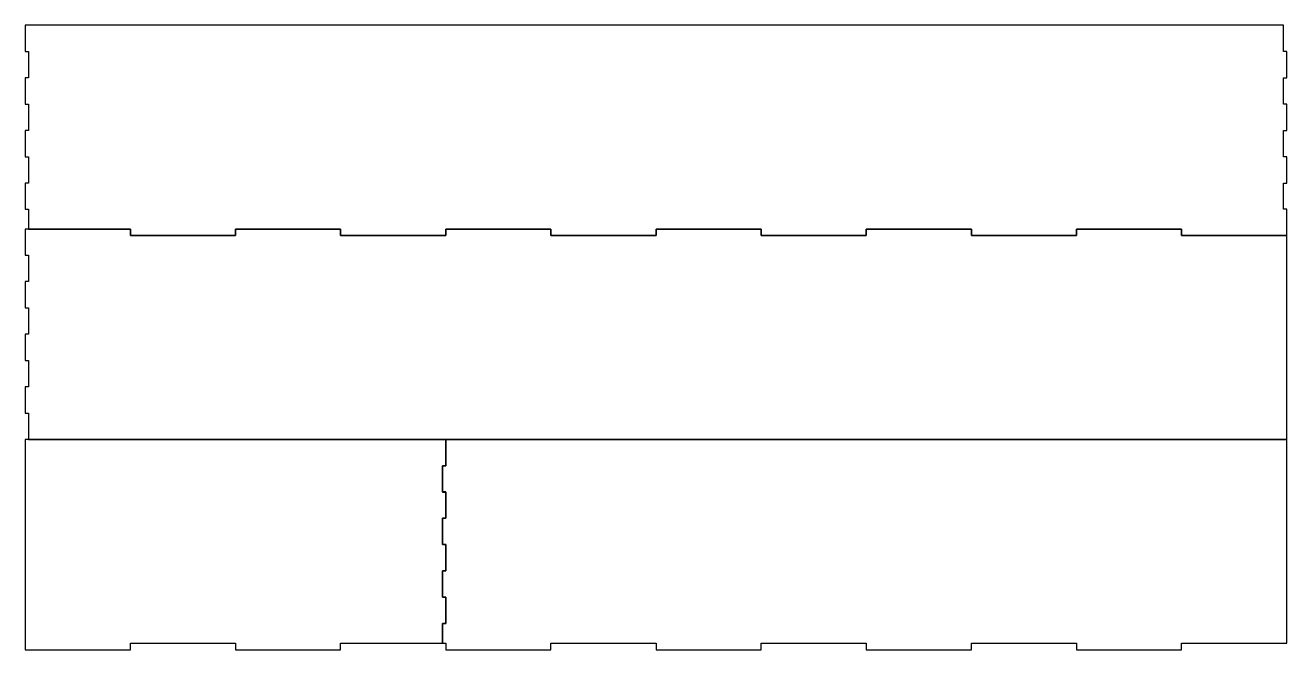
# Model space of a CAD drawing. Header units: inches. Extents: x 0 to 48, y 0 to 23.8.
import ezdxf

# ---------------------------------------------------------------- set-up
doc = ezdxf.new("R2010")
doc.units = ezdxf.units.IN
doc.header["$MEASUREMENT"] = 0

msp = doc.modelspace()

# ---------------------------------------------------------------- linework, layer by layer
at = {"color": 1}
for points in [[(0, 23.75), (0, 22.75), (0.125, 22.75), (0.125, 21.75), (0, 21.75), (0, 20.75), (0.125, 20.75), (0.125, 19.75), (0, 19.75), (0, 18.75), (0.125, 18.75), (0.125, 17.75), (0, 17.75), (0, 16.75), (0.125, 16.75), (0.125, 16), (4, 16), (4, 15.75), (8, 15.75), (8, 16), (12, 16), (12, 15.75), (16, 15.75), (16, 16), (20, 16), (20, 15.75), (24, 15.75), (24, 16), (28, 16), (28, 15.75), (32, 15.75), (32, 16), (36, 16), (36, 15.75), (40, 15.75), (40, 16), (44, 16), (44, 15.75), (48, 15.75), (48, 16.75), (47.875, 16.75), (47.875, 17.75), (48, 17.75), (48, 18.75), (47.875, 18.75), (47.875, 19.75), (48, 19.75), (48, 20.75), (47.875, 20.75), (47.875, 21.75), (48, 21.75), (48, 22.75), (47.875, 22.75), (47.875, 23.75)], [(15.875, 0.25), (15.875, 1), (16, 1), (16, 2), (15.875, 2), (15.875, 3), (16, 3), (16, 4), (15.875, 4), (15.875, 5), (16, 5), (16, 6), (15.875, 6), (15.875, 7), (16, 7), (16, 8), (0, 8), (0, 0), (4, 0), (4, 0.25), (8, 0.25), (8, 0), (12, 0), (12, 0.25)]]:
    msp.add_lwpolyline(points, close=True, dxfattribs=at)
for points in [[(0, 16), (0, 15), (0.125, 15), (0.125, 14), (0, 14), (0, 13), (0.125, 13), (0.125, 12), (0, 12), (0, 11), (0.125, 11), (0.125, 10), (0, 10), (0, 9), (0.125, 9), (0.125, 8), (48, 8), (48, 15.75), (44, 15.75), (44, 16), (40, 16), (40, 15.75), (36, 15.75), (36, 16), (32, 16), (32, 15.75), (28, 15.75), (28, 16), (24, 16), (24, 15.75), (20, 15.75), (20, 16), (16, 16), (16, 15.75), (12, 15.75), (12, 16), (8, 16), (8, 15.75), (4, 15.75), (4, 16), (0, 16)], [(16, 7.998), (16, 6.998), (15.875, 6.998), (15.875, 5.998), (16, 5.998), (16, 4.998), (15.875, 4.998), (15.875, 3.998), (16, 3.998), (16, 2.998), (15.875, 2.998), (15.875, 1.998), (16, 1.998), (16, 0.998), (15.875, 0.998), (15.875, 0.248), (16, 0.25), (16, 0), (20, 0), (20, 0.25), (24, 0.25), (24, 0), (28, 0), (28, 0.25), (32, 0.25), (32, 0), (36, 0), (36, 0.25), (40, 0.25), (40, 0), (44, 0), (44, 0.25), (48, 0.25), (48, 8), (16, 8)]]:
    msp.add_lwpolyline(points, dxfattribs=at)

doc.saveas('drawing.dxf')
